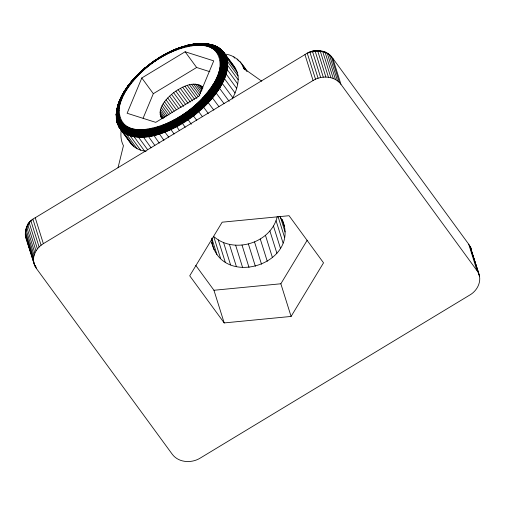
<?xml version="1.0" encoding="UTF-8"?>
<svg xmlns="http://www.w3.org/2000/svg" width="505" height="505" viewBox="0 0 505 505"><rect width="100%" height="100%" fill="white"/><g stroke="black" fill="none" stroke-linecap="round" stroke-linejoin="round"><path stroke-width="0.76" d="M124.198 92.181L124.735 90.603L126.477 89.991C142.227 66.729 167.723 48.486 196.041 45.299C222.036 42.37 225.767 67.721 212.839 84.928C197.095 108.19 171.593 126.433 143.275 129.615C117.286 132.544 113.549 107.193 126.477 89.991M140.946 72.625L140.44 72.411L135.271 77.568L135.599 76.76L136.748 76.836M116.952 111.864C115.841 109.85 117.507 107.527 119.483 106.915M119.218 114.288C117.021 115.285 115.342 118.271 116.971 120.443M168.399 122.702L169.888 128.011L174.073 134.021M123.959 94.385C120.878 94.416 120.443 100.11 123.403 93.33M479.005 274.322L469.985 246.263L479.005 274.322C481.644 282.301 476.853 290.956 469.902 294.97L200.182 458.117C191.597 463.457 178.694 462.833 172.325 454.342L36.404 268.483C34.132 265.352 33.141 261.382 33.646 257.55L25.521 231.631L25.585 236.17L27.024 240.525C22.744 232.54 26.942 221.373 35.23 217.743L304.951 54.597C313.226 48.158 326.924 49.32 332.808 58.365L468.728 244.231L470.818 247.785L471.38 250.512M129.476 85.566L127.752 86.077L127.5 87.586M170.917 52.217L171.435 50.929L177.129 48.512L178.038 48.625M119.42 102.37L119.369 100.729L121.699 95.71M116.39 117.722L117.734 124.022C116.106 121.781 117.741 118.725 119.919 117.545M160.375 57.822L160.281 56.869L160.893 57.128M211.866 243.025C223.235 288.898 300.633 263.572 282.295 219.738M122.45 94.921L117.715 106.7L118.233 104.333L120.436 102.894M119.073 110.728C117.173 111.504 115.531 113.694 116.384 115.778M166.454 53.808L165.728 53.808L165.621 54.843M116.175 114.976L116.737 109.541M116.219 115.247L116.371 113.859M116.825 109.288C113.164 149.777 168.657 130.429 185.846 116.63C201.754 105.438 216.683 90.862 223.002 72.019C226.998 61.698 223.172 47.811 211.481 44.844L209.745 45.33L208.098 46.586M116.939 109.048C113.29 149.36 168.55 130.094 185.663 116.352C201.508 105.21 216.374 90.698 222.661 71.931C226.644 61.66 222.831 47.83 211.191 44.876M117.072 108.809C113.436 148.943 168.455 129.76 185.493 116.081C201.261 104.989 216.064 90.54 222.326 71.862C226.291 61.629 222.49 47.861 210.901 44.92M117.223 108.575C114.105 151.323 174.048 127.026 190.581 112.028C208.628 100.141 244.988 54.458 206.766 44.055L204.443 45.696M121.295 129.88C120.436 135.22 120.903 140.863 123.435 145.705L118.019 167.755M161.688 118.17C156.266 108.468 166.625 98.387 173.625 92.668C181.428 87.201 193.712 80.049 202.549 87.043M232.142 98.942C235.412 93.072 237.805 86.576 238.19 79.822C239.042 68.44 228.853 60.802 223.5 52.009C221.802 49.768 218.356 50.26 216.386 51.863M25.25 235.071L25.383 233.91L33.507 259.829M26.09 238.695L34.245 264.304M25.704 231.864L25.989 229.371L28.021 223.753M25.502 236.839L25.585 236.17L33.702 262.089M163.121 124.943C162.534 129.659 166.076 133.699 168.739 137.101M145.453 68.573L144.689 68.137L144.676 68.636M150.231 64.728L149.909 64.356L139.803 73.017L139.841 72.436L140.44 72.411M33.646 257.55C34.454 251.705 38.38 246.667 43.354 243.656L313.075 80.51C321.66 75.169 334.562 75.794 340.932 84.285L478.109 272.182M176.201 49.976L177.129 48.512M132.91 81.166L131.597 81.273L131.123 82.081L135.845 76.697M116.598 110.305L117.854 104.989M116.598 110.563L117.955 104.762M116.623 110.829L118.233 104.333M118.404 104.131C108.07 147.643 167.376 130.909 185.152 115.557C200.775 104.567 215.433 90.262 221.632 71.761C226.518 60.152 219.852 45.153 206.494 44.156M118.801 103.752C111.258 123.132 129.678 135.447 147.327 130.965C171.119 126.654 192.348 112.356 207.997 94.265C217.819 82.549 229.945 61.591 215.97 48.549C210.629 44.667 196.54 41.189 191.382 45.797M157.913 126.768L157.724 129.501L158.595 132.752L163.942 140.346M26.31 229.687L27.737 224.599L27.844 225.293M220.66 258.699L213.672 236.409C233.821 254.539 271.084 243.044 277.239 216.601M181.409 48.145L182.337 46.725L183.864 46.731M117.703 105.457L119.672 100.104L121.939 98.696M117.64 105.949L119.672 100.104M117.64 106.195L119.975 99.731M117.665 106.448L119.294 101.877M120.152 99.561C112.217 113.827 120.045 132.853 137.859 131.849C159.277 131.969 179.041 120.758 195.189 107.54C208.767 95.344 223.374 79.348 222.553 59.855C221.139 45.658 204.089 41.688 192.405 44.516M29.744 221.682L26.778 227.155L34.895 253.068M28.69 222.781L27.876 225.003L35.994 250.922M31.19 220.47L29.277 222.964L37.402 248.877M152.832 128.169L152.371 130.972L153.053 134.273L159.277 143.123M141.817 77.966L127.121 113.259L155.729 122.355L199.039 96.158L213.741 60.865L185.127 51.769L141.817 77.966L153.318 93.69L143.117 118.183M186.49 46.75L187.664 45.254L189.381 45.216M119.313 100.943L121.939 95.363M119.262 101.404L122.09 95.205M119.268 101.638L122.26 95.06M122.652 94.801C114.439 107.363 115.538 128.92 133.92 130.738C154.341 133.105 173.84 122.772 189.848 111.106C205.383 98.519 222.452 81.463 221.84 59.981C219.89 43.796 199.759 41.871 187.166 45.658M147.933 129.122L147.201 132.316L147.832 135.611L154.82 145.408M121.61 95.899L124.596 90.736M121.49 96.297L124.735 90.603M121.459 96.512L125.063 90.363M121.465 96.954L128.346 85.705M143.275 129.615L142.265 132.84L142.745 136.154L151.077 147.82M291.088 316.439L323.528 262.834L289.068 215.711L222.168 222.187L189.728 275.799L224.188 322.922L291.088 316.439L280.856 283.778L307.21 240.228M196.041 45.299L198.37 43.512L204.74 43.708M124.381 91.039L127.752 86.077M124.243 91.386L128.018 85.863M124.198 91.569L128.169 85.781M124.179 91.765L124.987 90.572M124.179 91.967L124.994 90.774M128.535 85.648C118.808 97.522 109.983 122.993 130.334 129.507C151.651 134.538 172.874 122.986 189.678 110.898C205.56 97.882 224.693 79.216 220.773 56.724C213.785 39.264 190.278 43.588 176.46 49.143M138.907 129.652C137.373 131.824 137.019 135.018 138.559 137.291L147.649 149.72M200.416 45.267C202.29 42.306 206.412 43.569 209.127 44.175L202.77 43.531M127.569 86.336L131.477 81.349M127.456 86.645L131.736 81.217M127.424 86.816L131.887 81.166M127.879 86.399L132.057 81.135M129.286 84.796L130.681 83.009M134.873 129.223C133.181 131.281 132.575 134.519 134.141 136.817L144.594 151.115L146.065 151.273M131.218 81.659L135.504 76.811M131.167 81.785L135.719 76.722M131.123 82.239L135.996 76.691M136.161 76.703C124.716 88.754 107.174 115.355 127.235 127.841C151.102 136.483 176.138 121.194 194.387 106.782C208.338 93.911 229.882 71.375 217.346 51.245C200.876 36.909 176.561 48.183 160.243 57.317M131.666 81.829L133.225 80.068M136.337 76.735C124.009 88.798 106.138 119.54 130.744 128.901C158.115 134.399 184.439 116.661 203.029 98.248C215.357 86.185 233.228 55.443 208.622 46.081C180.733 40.526 154.094 58.896 135.302 77.726M131.224 128.333C129.406 130.271 128.554 133.522 130.132 135.845L140.592 150.143L144.594 151.115M135.302 77.05L139.98 72.36M135.252 77.284L140.175 72.354M135.252 77.416L140.302 72.373M127.992 127.001C126.067 128.8 124.994 132.051 126.591 134.38L137.051 148.678L140.592 150.143M211.324 47.918C214.896 44.15 220.35 47.824 222.358 51.485M139.797 72.493L144.638 68.143M139.752 72.657L144.752 68.143M139.752 72.764L144.834 68.169M139.771 72.884L144.929 68.213M125.221 125.234C123.207 126.894 121.945 130.113 123.555 132.449L134.008 146.74L137.051 148.678M214.101 49.686L217.257 48.209L220.148 48.802L223.5 52.009L235.904 69.128M144.575 68.207L154.877 60.373L160.432 56.825M144.569 68.333L154.959 60.347L155.319 60.714M144.594 68.421L149.764 64.204L160.508 56.85M144.626 68.522L149.909 64.356M122.936 123.05C120.853 124.558 119.426 127.733 121.048 130.056L131.502 144.354L134.008 146.74M155.142 60.512L149.827 64.274M121.156 120.48C119.022 121.825 117.476 124.95 119.098 127.235L131.502 144.354M149.676 64.223L154.89 60.322L155.224 61.13M149.714 64.293L155.067 60.442M149.834 64.489L151.033 63.624M152.826 62.33L155.224 60.6M218.16 54.439C220.262 52.937 223.721 52.583 225.445 54.83M154.947 60.581L160.59 56.895M154.997 60.695L160.678 56.951M156.462 59.811L158.311 58.618M153.318 93.69L196.628 67.493L209.834 71.691M192.601 44.377L194.696 44.181M160.281 56.869L165.93 53.663M160.23 56.996L166.113 53.663M160.224 57.084L171.896 50.879L171.435 50.929M160.23 57.191L165.703 54.098M219.404 57.368C221.626 55.986 225.072 55.809 226.808 58.043L237.268 72.341M220.104 60.632C222.427 59.375 225.836 59.394 227.578 61.623L238.032 75.92M165.785 53.745L171.536 50.885M165.678 53.896L171.769 50.86M165.615 54.13L172.028 50.917M220.249 64.192C222.667 63.081 226.006 63.314 227.736 65.524L238.19 79.822M171.252 51.074L177.413 48.467M171.334 50.986L177.268 48.48M171.1 51.295L177.558 48.48M171.043 51.441L177.716 48.505M172.887 50.67L177.874 48.556M219.839 67.998C222.333 67.058 225.577 67.518 227.288 69.703L237.741 83.994M176.996 48.568L182.646 46.58M176.756 48.733L183.145 46.517M176.649 48.852L183.321 46.542M176.548 48.985L183.498 46.58M218.88 72.026C221.436 71.274 224.548 71.969 226.234 74.115L236.693 88.407M182.337 46.725L188.403 45.021M182.191 46.826L188.788 45.033M182.052 46.952L188.984 45.071M181.926 47.098L187.809 45.513M206.766 44.055L208.634 43.992M217.384 76.217L220.736 76.299L223.974 78.01L235.052 93.008M187.841 45.166L193.844 43.998M187.664 45.254L194.059 44.011M187.494 45.368L194.273 44.042M187.323 45.5L194.488 44.099M320.896 51.693L323.711 51.611L314.369 50.55M215.364 80.535L218.596 80.876L221.764 82.738L232.837 97.743M193.421 44.036L198.837 43.468L204.506 43.607M193.005 44.162L199.305 43.512M192.796 44.257L199.532 43.563M195.788 265.428L213.95 290.261L280.856 283.778M212.839 84.928L215.925 85.522L219.006 87.542L229.163 101.316M211.481 44.844L214.025 45.772L212.693 45.45M197.909 43.638L208.634 44.219M198.143 43.563L204.266 43.531M197.682 43.739L207.391 44.206M209.846 89.347L212.757 90.206L215.496 92.15L224.062 103.67M325.207 52.015L315.549 50.506L316.458 50.715M326.735 52.716L322.796 51.819L330.914 77.738M328.282 53.7L325.157 52.583L333.281 78.502M329.822 54.976L327.373 53.625L335.49 79.544M203.023 43.474L208.887 44.074M317.184 50.816L322.266 51.504M309.369 52.204L317.765 51.138L325.889 77.057M312.942 50.847L315.164 51.232L323.282 77.151M311.269 51.396L312.544 51.617L320.669 77.536M206.412 93.747L209.12 94.864L211.746 96.954L218.93 106.631M207.852 43.891L213.104 45.141M207.58 43.897L213.35 45.261M207.309 43.929L213.583 45.412M207.037 43.986L213.811 45.576M225.407 54.149C235.362 55.215 242.211 63.075 246.983 71.211M202.574 98.077L204.796 99.264L207.328 101.448L213.817 110.134M212.851 45.033C224.902 47.975 228.986 62.21 224.845 72.84C219.227 89.922 206.305 103.506 192.405 114.389C177.836 125.221 160.887 134.046 142.53 135.542C132.569 136.426 120.02 132.91 117.072 122.115M212.321 44.895L217.118 46.87L217.952 47.685M212.043 44.857L217.346 47.041M211.765 44.838L217.56 47.23M216.348 46.864L217.769 47.445M198.377 102.294L202.745 106.044L208.3 113.511M209.367 44.295L209.815 44.61M216.361 46.485L220.603 49.168M216.089 46.397L220.805 49.383M215.805 46.334C227.2 51.857 227.117 66.881 222.345 76.899C215.906 91.727 204.418 103.771 191.793 113.581C177.337 124.325 160.527 133.074 142.322 134.557C132.493 135.422 120.278 132.013 117.097 121.528M219.17 48.455L220.994 49.623M215.521 46.29C226.871 51.794 226.789 66.767 222.042 76.754C215.622 91.538 204.171 103.531 191.584 113.316C177.179 124.022 160.426 132.746 142.284 134.223C132.487 135.081 120.316 131.685 117.141 121.232M215.225 46.271C226.537 51.75 226.461 66.673 221.72 76.621C214.385 93.362 200.826 106.58 186.029 116.907C171.681 126.383 155.117 134.223 137.568 133.913C127.891 133.983 117.311 127.872 116.453 117.438M123.384 132.19C146.355 145.352 174.301 128.983 193.39 115.708C210.364 101.795 230.81 81.842 226.619 57.81M240.026 61.698L242.198 64.848L243.719 68.44L261.741 81.204M193.863 106.347L197.607 110.204L202.448 116.712M219.902 48.644C228.721 55.531 227.528 68.396 223.481 77.593C216.98 92.579 205.371 104.743 192.607 114.66C179.351 124.577 164.182 132.569 147.713 135.315C137.436 136.924 124.268 135.883 118.498 125.884M219.372 48.404C228.153 55.26 226.966 68.061 222.939 77.221C216.462 92.144 204.904 104.251 192.203 114.124C179.004 123.996 163.904 131.95 147.504 134.684C137.278 136.287 124.167 135.252 118.422 125.297M219.088 48.31C229.333 56.554 225.943 71.716 220.458 81.728C212.536 96.423 200.207 108.31 186.591 117.747C173.373 126.553 158.406 133.648 142.378 134.892C132.518 135.763 120.266 132.342 117.072 121.819M231.953 64.394L233.954 66.306M120.613 129.267C128.87 138.155 142.479 137.303 153.331 134.867C167.799 131.306 181.15 124.097 193.005 115.19C205.806 105.242 217.447 93.046 223.974 78.01C227.458 69.652 229.112 58.883 222.882 51.358M120.733 129.539C128.996 138.439 142.625 137.587 153.482 135.144C167.963 131.584 181.333 124.369 193.2 115.449C210.124 101.328 233.935 78.78 225.047 54.376M120.878 129.804C129.028 139.001 142.89 138.118 153.823 135.662C168.316 132.102 181.693 124.88 193.573 115.954C206.393 105.993 218.059 93.766 224.592 78.711C228.203 70.157 229.743 59.098 223.103 51.554M189.085 110.191L196.754 120.304M242.198 64.848L246.838 71.186M237.224 59.028L238.619 60.928M243.719 68.44L244.647 69.709M233.828 56.863L234.756 58.132M185.127 51.769L196.628 67.493M201.552 86.09L202.915 87.958M200.34 85.313L202.612 88.432M198.926 84.733L202.114 89.095M197.329 84.348L201.886 90.572M195.568 84.158L201.034 91.632M193.655 84.171L200.485 93.52M191.616 84.392L199.816 95.603M189.476 84.808L198.13 96.644M187.254 85.414L196.824 98.5M184.975 86.216L194.545 99.296M182.665 87.195L192.689 100.899M180.354 88.343L190.372 102.048M178.057 89.65L188.081 103.355M175.803 91.096L185.827 104.8M173.625 92.668L183.643 106.372M171.536 94.347L181.099 107.432M191.281 124.249L184.098 113.789M169.56 96.12L178.669 108.581M167.723 97.964L176.378 109.8M166.044 99.857L174.244 111.068M185.184 127.254L181.188 121.623L178.947 117.097M164.548 101.783L172.287 112.369M163.235 103.714L170.526 113.682M162.13 105.633L168.967 114.976M179.427 130.524L175.487 124.861L173.695 120.076M161.246 107.521L167.174 115.62M160.596 109.358L166.063 116.832M160.173 111.113L164.731 117.343M159.997 112.779L163.639 117.766M160.06 114.338L163.248 118.7M160.369 115.765L162.187 118.258M160.912 117.046L161.821 118.29M118.189 124.64L119.098 125.884M222.648 51.182C229.99 60.291 226.423 73.137 221.525 82.517C213.533 97.345 201.097 109.332 187.355 118.858C174.017 127.74 158.917 134.904 142.745 136.154C133.844 136.741 123.283 134.57 118.574 126.174M118.669 126.452L121.048 130.056M279.82 216.437L282.623 221.215L284.391 226.429M117.141 122.683L119.098 127.235M117.21 122.968L118.789 126.723M315.53 79.216L307.261 53.271L309.95 52.305L318.074 78.224M471.43 250.619L479.548 276.538M468.728 244.231L476.846 270.143M332.808 58.365L340.932 84.285M337.529 80.857L329.405 54.938L331.337 56.528L339.354 82.441M320.322 51.34L328.439 77.252M304.951 54.597L313.075 80.51M282.162 219.732L282.623 221.215M280.168 216.31L285.06 231.915M278.091 216.702L284.612 237.508M276.077 220.748L283.065 243.038M273.476 226.051L280.458 248.34M269.897 230.962L276.885 253.251M265.453 235.33L272.441 257.619M260.277 239.029L267.265 261.319M254.526 241.939L261.514 264.229M248.378 243.978L255.36 266.268M242.015 245.083L248.997 267.372M235.633 245.215L242.615 267.505M229.421 244.376L236.409 266.665M223.582 242.583L230.564 264.873M218.274 239.9L225.262 262.19M211.778 238.152L216.898 254.501M211.765 242.293L214.095 249.722M213.95 290.261L224.188 322.922M35.23 217.743L43.354 243.656M41.088 245.215L32.964 219.303L30.975 221.051L39.1 246.97M25.989 229.371L34.106 255.29M35.476 265.523L36.404 268.483M27.257 241.27L35.148 266.444M471.247 249.88L470.818 247.785M116.339 118.006L117.419 123.056M116.314 118.29L117.425 123.51M116.333 118.852L117.305 123.239M211.664 239.023L212.327 244.508M116.737 118.631L116.806 120.19M116.302 113.625L116.453 119.401M116.182 114.162L116.384 119.129M119.155 107.054C114.01 133.061 147.22 133.295 163.083 125.196C188.1 114.521 213.034 95.275 220.174 67.878C225.318 41.871 192.115 41.637 176.251 49.736C151.235 60.417 126.3 79.657 119.155 107.054"/></g></svg>
